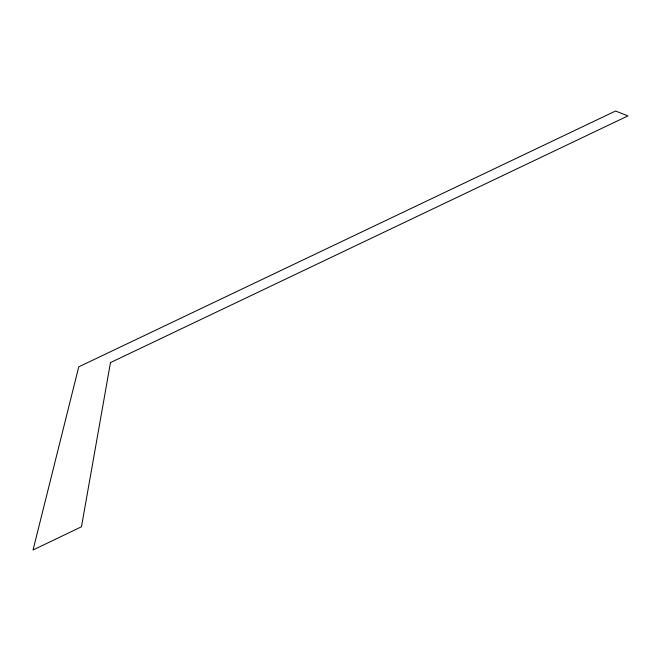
<?xml version="1.0" encoding="UTF-8"?>
<svg xmlns="http://www.w3.org/2000/svg" width="661" height="661" viewBox="0 0 661 661"><rect width="100%" height="100%" fill="white"/><g stroke="black" fill="none" stroke-linecap="round" stroke-linejoin="round"><path stroke-width="0.99" d="M110.478 362.6L81.468 526.776L33.05 549.977L78.75 366.847L615.548 111.023L627.95 115.898L110.478 362.6"/></g></svg>
